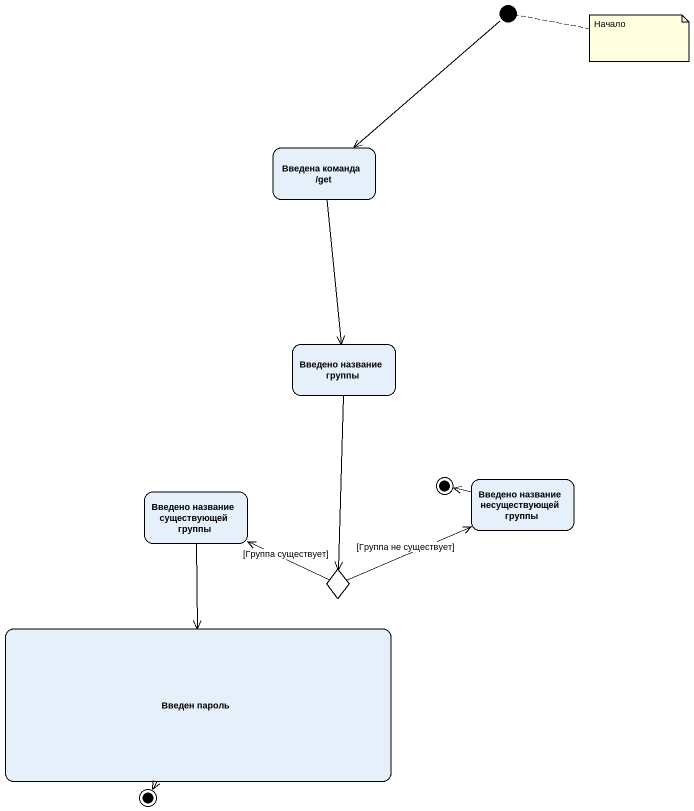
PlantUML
@startuml
hide empty description
state initial1 <<start>>
state "Введена команда /get" as Введена_команда_get
state "Введено название группы" as Введено_название_группы
state "Введено название существующей группы" as Введено_название
state final1 <<end>>
state "Введено название несуществующей группы" as Введено_название_2
state choice1 <<choice>>
state "Введен пароль" as Введен_пароль
state final2 <<end>>
initial1 --> Введена_команда_get
Введена_команда_get --> Введено_название_группы
Введено_название_группы --> choice1
Введено_название --> Введен_пароль
Введено_название_2 -left-> final1
choice1 -left-> Введено_название : [Группа существует]
choice1 -right-> Введено_название_2 : [Группа не существует]
Введен_пароль --> final2
note right of initial1 : Начало
@enduml
